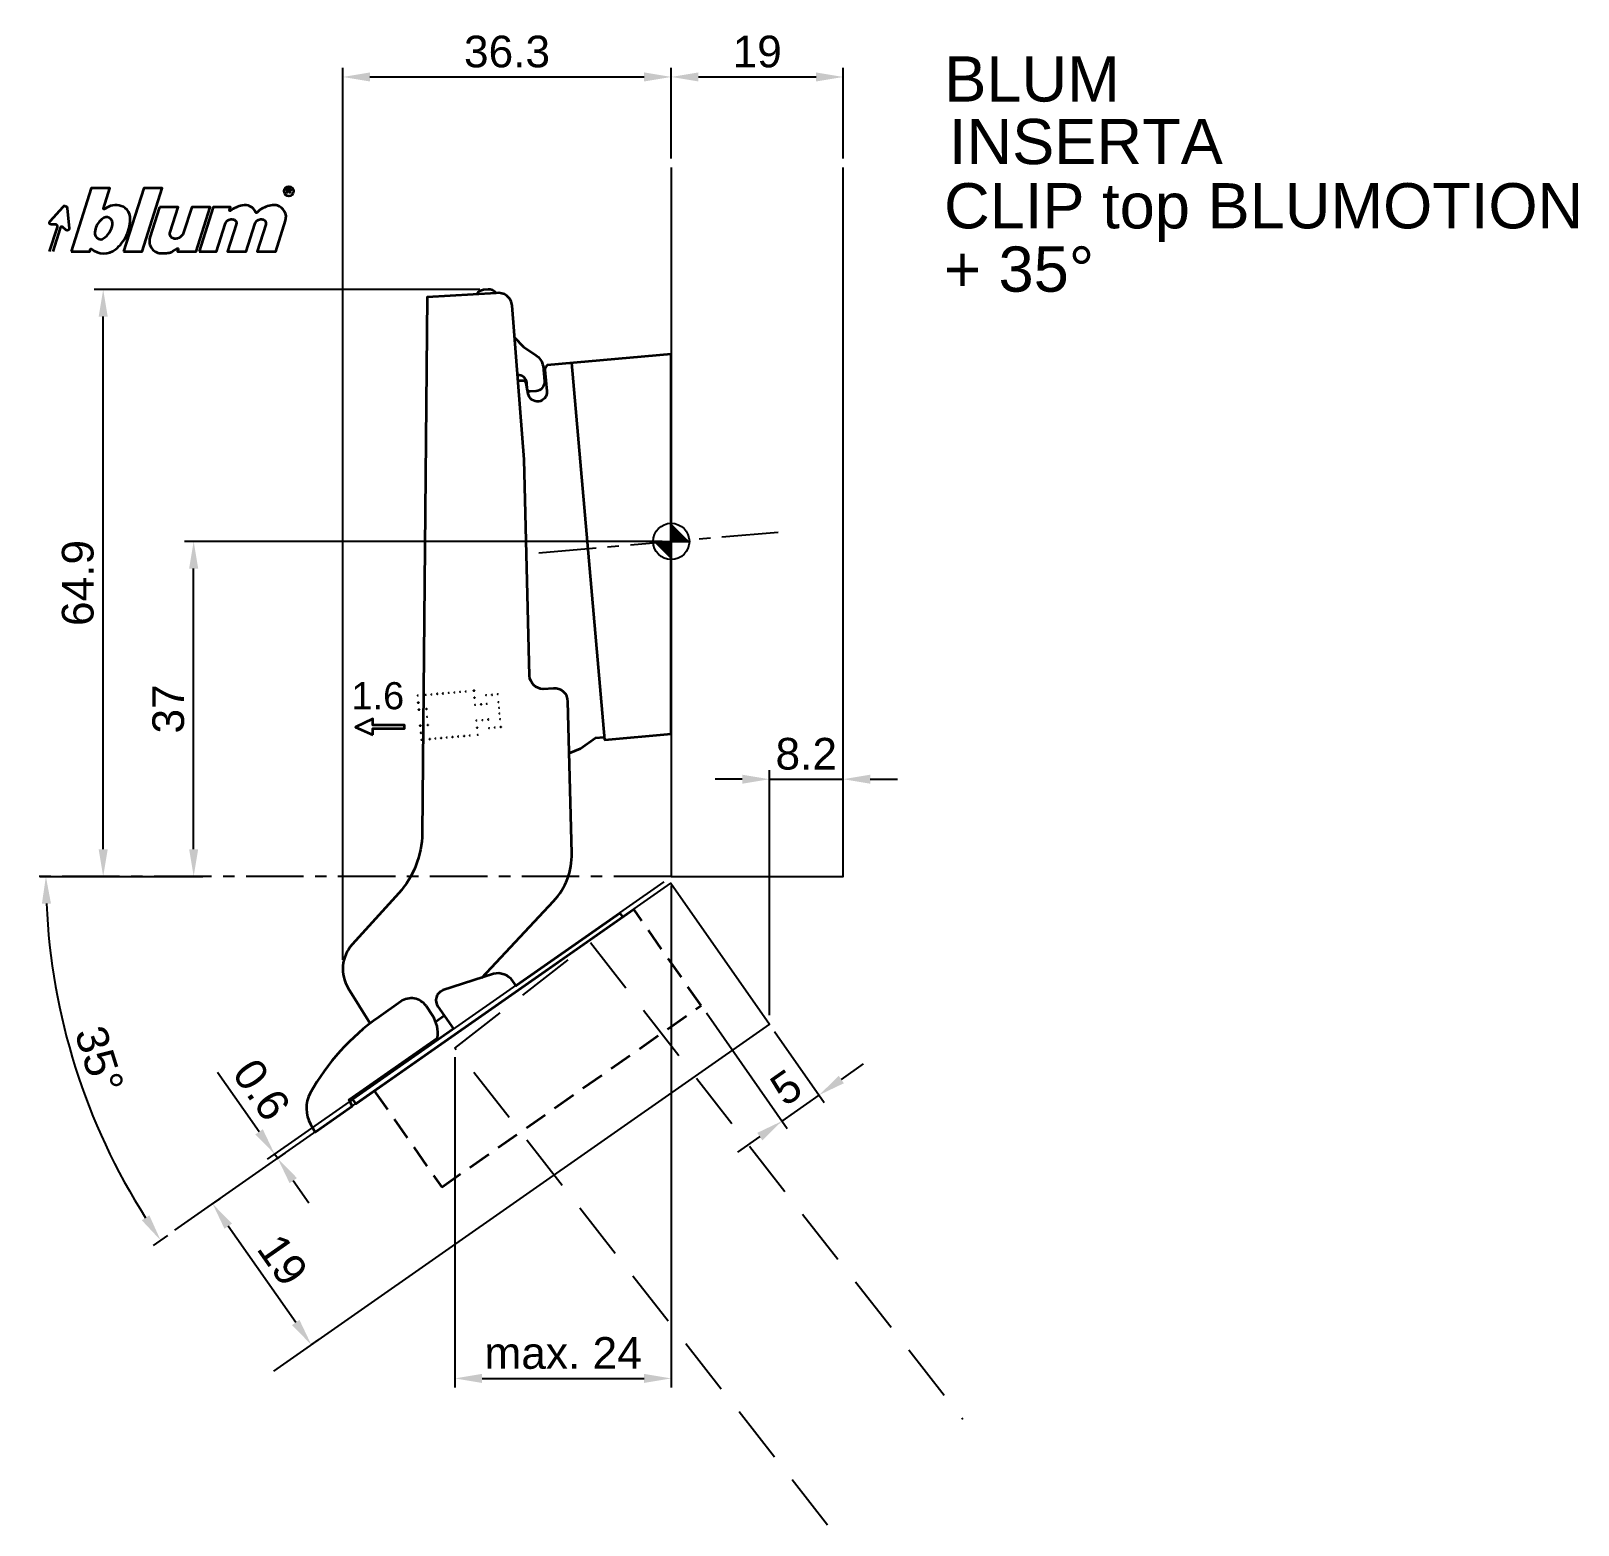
# Model space of a CAD drawing. Extents: x -71 to 100, y -109 to 56.
import ezdxf

# ---------------------------------------------------------------- set-up
doc = ezdxf.new("R2010")
doc.units = 0
doc.header["$PDMODE"] = 35
doc.header["$PDSIZE"] = 5
doc.linetypes.add('MITTE', pattern=[50.8, 31.75, -6.35, 6.35, -6.35])
doc.linetypes.add('STRICHLINIE', pattern=[19.05, 12.7, -6.35])
doc.layers.get('Defpoints').update_dxf_attribs({"linetype": 'CONTINUOUS'})
doc.layers.add('1', color=2, linetype='CONTINUOUS')
doc.layers.add('5', color=1, linetype='CONTINUOUS')
doc.layers.add('6', color=3, linetype='CONTINUOUS', lineweight=35)
doc.styles.add('Beschlag', font='ARIAL.TTF')
doc.dimstyles.new('Beschlag', dxfattribs={"dimtxt": 3.5, "dimasz": 3, "dimexe": 1, "dimexo": 1, "dimgap": 1, "dimtad": 1, "dimdec": 1, "dimdsep": 46, "dimtxsty": 'Beschlag', "dimcen": 2, "dimclrd": 256, "dimclre": 256, "dimclrt": 256, "dimadec": 1, "dimazin": 2, "dimtfac": 0.71, "dimtdec": 1, "dimtix": 1, "dimtmove": 2, "dimatfit": 0, "dimfxl": 0, "dimtolj": 1, "dimlwd": -1, "dimlwe": -1, "dimarcsym": 0})

# ---------------------------------------------------------------- blocks, each defined once
blk = doc.blocks.new('NullPunkt')
at = {"layer": '5'}
for points in [[(0, 2), (0, -2)], [(-2, 0), (2, 0)]]:
    blk.add_lwpolyline(points, dxfattribs=at)
blk.add_circle((0, 0), 2, dxfattribs=at)
for points in [[(0, 0), (-2, 0), (0, 2)], [(0, 0), (2, 0), (0, -2)]]:
    blk.add_solid(points, dxfattribs=at)
blk = doc.blocks.new('*D2')
at = {"layer": '1'}
for p, q in [((-1, 0), (-53.78, 0)), ((-52.78, -34.04), (-52.78, -3)), ((-69.76, -37.04), (-51.78, -37.04))]:
    blk.add_line(p, q, dxfattribs=at)
for points in [[(-53.28, -3), (-52.28, -3), (-52.78, 0)], [(-53.28, -34.04), (-52.28, -34.04), (-52.78, -37.04)]]:
    blk.add_solid(points, dxfattribs=at)
at = {"layer": 'Defpoints', "color": 0}
for p in [(-52.78, 0), (0, 0), (-70.76, -37.04)]:
    blk.add_point(p, dxfattribs=at)
at = {"layer": '1', "insert": (-55.57, -18.52), "char_height": 3.5, "attachment_point": 5, "rotation": 90, "style": 'Beschlag'}
blk.add_mtext('\\A1;37', dxfattribs=at)
blk = doc.blocks.new('*D3')
at = {"layer": '1'}
for p, q in [((-21.16, 27.85), (-63.78, 27.85)), ((-62.78, -34.04), (-62.78, 24.85)), ((-69.76, -37.04), (-61.78, -37.04))]:
    blk.add_line(p, q, dxfattribs=at)
for points in [[(-63.28, 24.85), (-62.28, 24.85), (-62.78, 27.85)], [(-63.28, -34.04), (-62.28, -34.04), (-62.78, -37.04)]]:
    blk.add_solid(points, dxfattribs=at)
at = {"layer": 'Defpoints', "color": 0}
for p in [(-62.78, 27.85), (-20.16, 27.85), (-70.76, -37.04)]:
    blk.add_point(p, dxfattribs=at)
at = {"layer": '1', "insert": (-65.57, -4.6), "char_height": 3.5, "attachment_point": 5, "rotation": 90, "style": 'Beschlag'}
blk.add_mtext('\\A1;64.9', dxfattribs=at)
blk = doc.blocks.new('*D4')
at = {"layer": '1'}
for p, q in [((-36.3, -46.27), (-36.3, 52.34)), ((-33.3, 51.34), (-3, 51.34)), ((0, 42.32), (0, 52.34))]:
    blk.add_line(p, q, dxfattribs=at)
for points in [[(-33.3, 51.84), (-33.3, 50.84), (-36.3, 51.34)], [(-3, 51.84), (-3, 50.84), (0, 51.34)]]:
    blk.add_solid(points, dxfattribs=at)
at = {"layer": 'Defpoints', "color": 0}
for p in [(0, 51.34), (0, 41.32), (-36.3, -47.27)]:
    blk.add_point(p, dxfattribs=at)
at = {"layer": '1', "insert": (-18.15, 54.13), "char_height": 3.5, "attachment_point": 5, "style": 'Beschlag'}
blk.add_mtext('\\A1;36.3', dxfattribs=at)
blk = doc.blocks.new('*D5')
at = {"layer": '1'}
for p, q in [((0, 42.32), (0, 52.34)), ((3, 51.34), (16, 51.34)), ((19, 42.32), (19, 52.34))]:
    blk.add_line(p, q, dxfattribs=at)
for points in [[(3, 51.84), (3, 50.84), (0, 51.34)], [(16, 51.84), (16, 50.84), (19, 51.34)]]:
    blk.add_solid(points, dxfattribs=at)
at = {"layer": 'Defpoints', "color": 0}
for p in [(19, 51.34), (0, 41.32), (19, 41.32)]:
    blk.add_point(p, dxfattribs=at)
at = {"layer": '1', "insert": (9.5, 54.13), "char_height": 3.5, "attachment_point": 5, "style": 'Beschlag'}
blk.add_mtext('\\A1;19', dxfattribs=at)
blk = doc.blocks.new('*D6')
at = {"layer": '1'}
for p, q in [((10.84, -52.36), (10.84, -25.29)), ((19, -25.93), (19, -25.29)), ((7.84, -26.29), (4.84, -26.29)), ((10.84, -26.29), (19, -26.29)), ((22, -26.29), (25, -26.29))]:
    blk.add_line(p, q, dxfattribs=at)
for points in [[(7.84, -25.79), (7.84, -26.79), (10.84, -26.29)], [(22, -25.79), (22, -26.79), (19, -26.29)]]:
    blk.add_solid(points, dxfattribs=at)
at = {"layer": 'Defpoints', "color": 0}
for p in [(19, -26.29), (19, -26.93), (10.84, -53.36)]:
    blk.add_point(p, dxfattribs=at)
at = {"layer": '1', "insert": (14.92, -23.5), "char_height": 3.5, "attachment_point": 5, "style": 'Beschlag'}
blk.add_mtext('\\A1;8.2', dxfattribs=at)
blk = doc.blocks.new('*D7')
at = {"layer": '1'}
for p, q in [((0, -38.04), (0, -93.53)), ((-23.91, -57.03), (-23.91, -93.53)), ((-20.91, -92.53), (-3, -92.53))]:
    blk.add_line(p, q, dxfattribs=at)
for points in [[(-20.91, -92.03), (-20.91, -93.03), (-23.91, -92.53)], [(-3, -92.03), (-3, -93.03), (0, -92.53)]]:
    blk.add_solid(points, dxfattribs=at)
at = {"layer": 'Defpoints', "color": 0}
for p in [(0, -37.04), (-23.91, -56.03), (0, -92.53)]:
    blk.add_point(p, dxfattribs=at)
at = {"layer": '1', "insert": (-11.95, -89.74), "char_height": 3.5, "attachment_point": 5, "style": 'Beschlag'}
blk.add_mtext('\\A1;max. 24', dxfattribs=at)
blk = doc.blocks.new('*D8')
at = {"layer": '1'}
for p, q in [((3.88, -52.13), (12.82, -64.9)), ((11.41, -54.18), (16.91, -62.03)), ((18.8, -59.49), (21.25, -57.77)), ((12.24, -64.08), (16.34, -61.21)), ((9.78, -65.8), (7.33, -67.52))]:
    blk.add_line(p, q, dxfattribs=at)
for points in [[(18.51, -59.08), (19.08, -59.9), (16.34, -61.21)], [(9.5, -65.39), (10.07, -66.21), (12.24, -64.08)]]:
    blk.add_solid(points, dxfattribs=at)
at = {"layer": 'Defpoints', "color": 0}
for p in [(3.3, -51.31), (10.84, -53.36), (16.34, -61.21)]:
    blk.add_point(p, dxfattribs=at)
at = {"layer": '1', "insert": (12.7, -60.37), "char_height": 3.5, "attachment_point": 5, "rotation": 35, "style": 'Beschlag'}
blk.add_mtext('\\A1;5', dxfattribs=at)
blk = doc.blocks.new('*D9')
at = {"layer": '1'}
for p, q in [((-50.83, -73.34), (-49.86, -72.67)), ((-41.5, -86.35), (-48.96, -75.7)), ((-39.67, -88.73), (-38.96, -88.23))]:
    blk.add_line(p, q, dxfattribs=at)
for points in [[(-48.55, -75.41), (-49.37, -75.99), (-50.68, -73.24)], [(-41.09, -86.06), (-41.91, -86.64), (-39.78, -88.81)]]:
    blk.add_solid(points, dxfattribs=at)
at = {"layer": 'Defpoints', "color": 0}
for p in [(-50.68, -73.24), (-51.64, -73.92), (-40.49, -89.3)]:
    blk.add_point(p, dxfattribs=at)
at = {"layer": '1', "insert": (-42.95, -79.43), "char_height": 3.5, "attachment_point": 5, "rotation": 305, "style": 'Beschlag'}
blk.add_mtext('\\A1;19', dxfattribs=at)
blk = doc.blocks.new('*D10')
at = {"layer": '1'}
for p, q in [((-0.82, -37.62), (-44.65, -68.3)), ((-45.55, -65.27), (-47.27, -62.82)), ((-43.49, -68.21), (-43.83, -67.73)), ((-43.55, -68.25), (-42.68, -67.64)), ((-41.77, -70.67), (-40.05, -73.12))]:
    blk.add_line(p, q, dxfattribs=at)
for points in [[(-45.14, -64.99), (-45.96, -65.56), (-43.83, -67.73)], [(-41.36, -70.38), (-42.18, -70.95), (-43.49, -68.21)]]:
    blk.add_solid(points, dxfattribs=at)
at = {"layer": 'Defpoints', "color": 0}
for p in [(0, -37.04), (-43.83, -67.73), (-44.37, -68.82)]:
    blk.add_point(p, dxfattribs=at)
at = {"layer": '1', "insert": (-45.28, -60.62), "char_height": 3.5, "attachment_point": 5, "rotation": 305, "style": 'Beschlag'}
blk.add_mtext('\\A1;0.6', dxfattribs=at)
blk = doc.blocks.new('Logo_BLUM')
at = {"layer": '6', "color": 20, "linetype": 'Continuous'}
for points in [[(2.39, 0), (4.43, 0), (4.52, 0.26, -0.512391), (4.62, 0.29, 0.357881), (7.3, 0.25, 0.116336), (8.5, 1.76, 0.127435), (8.89, 3.85, 0.227045), (8.36, 4.79, 0.273775), (6.5, 4.93), (6.04, 4.67, -0.689828), (5.94, 4.76), (6.65, 7), (4.61, 7)], [(5.59, 3.39, 0.16703), (4.99, 2.14, 0.322673), (5.41, 1.39, 0.260102), (5.93, 1.42, 0.211929), (6.95, 3, 0.250706), (6.73, 3.62, 0.316796), (6.01, 3.72, 0.086595)], [(12.15, 4.9), (11.09, 1.53, 0.527578), (12.44, -0.2, -0.003338), (13.06, -0.17, 0.131781), (13.63, 0.02), (14.12, 0.32, -0.706223), (14.22, 0.24), (14.15, 0), (16.19, 0), (17.75, 4.9), (15.7, 4.9), (14.81, 2.11, -0.253672), (14.11, 1.42, -0.127823), (13.72, 1.42, -0.447747), (13.33, 2.15), (14.2, 4.9)], [(16.53, 0), (18.44, 0), (19.39, 3, -0.282196), (20.04, 3.56, -0.141376), (20.38, 3.52, -0.3938), (20.62, 2.99), (19.67, 0), (21.72, 0), (22.67, 3, -0.282189), (23.31, 3.56, -0.141385), (23.65, 3.52, -0.393792), (23.89, 2.99), (22.94, 0), (24.99, 0), (26.07, 3.42, 0.424526), (25.18, 5.07, 0.098115), (24.64, 5.11, 0.114777), (23.24, 4.6), (22.89, 4.28, -0.522588), (22.79, 4.31, 0.36711), (21.28, 5.09, 0.102012), (20, 4.5, -0.748324), (19.89, 4.58), (20, 4.9), (18.08, 4.9)]]:
    blk.add_lwpolyline(points, format="xyb", close=True, dxfattribs=at)
blk.add_lwpolyline([(8.18, 0), (10.23, 0), (12.45, 7), (10.4, 7)], close=True, dxfattribs=at)
for points in [[(26.26, 6.4), (26.26, 6.9), (26.52, 6.9, -0.975005), (26.53, 6.67, 0.014563), (26.45, 6.67), (26.26, 6.67), (26.45, 6.67), (26.52, 6.6), (26.57, 6.53), (26.62, 6.42)], [(0, 0), (0.86, 2.7, 0.480207), (0.67, 2.98), (0.19, 2.97, -0.689229), (0.05, 3.33), (1.49, 4.95, -0.685285), (1.94, 4.79), (2.15, 2.54, -0.636083), (1.84, 2.36), (1.47, 2.68, 0.560356), (1.16, 2.59), (0.34, 0)]]:
    blk.add_lwpolyline(points, format="xyb", dxfattribs=at)
blk.add_circle((26.44, 6.65), 0.527, dxfattribs=at)
blk = doc.blocks.new('Seitliche Verstellung')
at = {"layer": '6'}
for centre in [(0, 4.9), (0, 4.12), (0.9, 4.9), (1.53, 4.9), (2.17, 4.9), (2.8, 4.9), (3.44, 4.9), (4.07, 4.9), (4.71, 4.9), (5.34, 4.9), (6.24, 4.9), (6.24, 4.12), (7.54, 4.28), (8.19, 4.28), (8.84, 4.28), (0, 3.34), (0.83, 3.34), (0.83, 2.46), (6.24, 3.33), (6.89, 3.33), (7.54, 3.33), (8.84, 3.41), (8.84, 2.77), (8.84, 2.14), (0, 1.56), (0, 0.78), (0, 0), (0.83, 1.56), (0.9, 0), (1.53, 0), (2.17, 0), (2.8, 0), (3.44, 0), (4.07, 0), (4.71, 0), (5.34, 0), (6.24, 1.58), (6.24, 0.79), (6.24, 0.01), (6.89, 1.58), (7.54, 1.58), (7.54, 0.63), (8.19, 0.64), (8.84, 1.5), (8.84, 0.64)]:
    blk.add_circle(centre, 0.00604, dxfattribs=at)
blk = doc.blocks.new('*D15')
at = {"layer": '1'}
blk.add_line((-55.66, -76.73), (-57.25, -77.84), dxfattribs=at)
blk.add_arc((1.02, -37.04), 70.13, 182.4512, 212.5489, dxfattribs=at)
for points in [[(-69.55, -40.05), (-68.55, -40.03), (-69.11, -37.04)], [(-57.68, -74.5), (-58.51, -75.05), (-56.43, -77.27)]]:
    blk.add_solid(points, dxfattribs=at)
at = {"layer": 'Defpoints', "color": 0}
for p in [(-70.76, -37.04), (0, -37.04), (-0.06, -37.79), (-67.66, -51.22), (-54.85, -76.16)]:
    blk.add_point(p, dxfattribs=at)
at = {"layer": '1', "insert": (-63.21, -57.29), "char_height": 3.5, "attachment_point": 5, "rotation": 287.5, "style": 'Beschlag'}
blk.add_mtext('\\A1;35°', dxfattribs=at)

msp = doc.modelspace()

# ---------------------------------------------------------------- linework, layer by layer
at = {"layer": '1'}
msp.add_line((-47.27, -62.82), (-50.14, -58.72), dxfattribs=at)
at = {"layer": '5', "linetype": 'MITTE', "ltscale": 0.2}
for p, q in [((-14.64, -1.28), (11.82, 1.03)), ((0, -37.04), (-70.76, -37.04))]:
    msp.add_line(p, q, dxfattribs=at)
at = {"layer": '5'}
for points in [[(0, 41.32), (0, -37.04), (19, -37.04), (19, 41.32)], [(-54.85, -76.16), (-0.06, -37.79), (10.84, -53.36), (-43.95, -91.72)]]:
    msp.add_lwpolyline(points, dxfattribs=at)
at = {"layer": '5', "linetype": 'STRICHLINIE', "ltscale": 0.5}
msp.add_lwpolyline([(17.26, -108.74), (-23.91, -56.03), (-8.93, -44.33), (32.23, -97.05)], dxfattribs=at)
at = {"layer": '6'}
msp.add_line((-25.08, -52.45), (-26.03, -53.11), dxfattribs=at)
for points in [[(-20.93, -48.23), (-13.02, -39.78, 0.197098), (-10.99, -34.46), (-11.42, -17.71, 0.424475), (-13.01, -16.25), (-14.15, -16.32, -0.406758), (-15.65, -14.86), (-16.26, 9.05), (-17.58, 26.07, 0.440811), (-19.36, 27.44), (-26.98, 26.98), (-26.98, 26.98), (-27.53, -32.28, -0.183534), (-30.12, -38.89), (-35.27, -44.58, 0.334595), (-35.7, -49.38), (-33.27, -53.28)], [(-19.36, 27.44, 0.260107), (-20.25, 27.84), (-20.74, 27.8, 0.241557), (-21.52, 27.31)], [(-17.31, 22.52), (-16.32, 21.5), (-14.96, 20.58, -0.199032), (-14.17, 19.39), (-14.02, 17.7, -0.414194), (-14.93, 16.61), (-15.58, 16.56, -0.414216), (-15.91, 16.83), (-15.97, 17.52, 0.411484), (-16.98, 18.38, -1.976422)], [(-11.28, -23.42), (-10.02, -22.89), (-8.37, -21.73), (-7.44, -21.64), (-7.35, -21.92), (0, -21.28), (0, 20.68), (-13.71, 19.48), (-13.84, 19.32, 0.198778), (-13.96, 18.96), (-13.75, 16.59, -0.957232), (-15.81, 16.32), (-16.02, 17.5, 0.391245), (-16.34, 17.74), (-16.93, 17.74)], [(-5.35, -41.5), (-5.63, -41.09), (-17.14, -49.14), (-17.51, -48.6, 0.312987), (-19.65, -47.81), (-25.25, -49.62, 0.486363), (-25.79, -51.43), (-24.08, -53.88), (-24.08, -53.88), (-35.22, -61.68), (-34.87, -62.17), (-4.15, -40.66)]]:
    msp.add_lwpolyline(points, format="xyb", dxfattribs=at)
msp.add_lwpolyline([(-7.35, -21.92), (-10.99, 19.72)], dxfattribs=at)
msp.add_lwpolyline([(-32.98, -21.4), (-32.98, -20.7), (-29.49, -20.7), (-29.49, -20.33), (-32.98, -20.33), (-32.98, -19.63), (-34.88, -20.52)], close=True, dxfattribs=at)
at = {"layer": '6', "linetype": 'STRICHLINIE', "ltscale": 0.2}
msp.add_lwpolyline([(-32.82, -60.74), (-25.37, -71.39), (3.3, -51.31), (-4.15, -40.66)], dxfattribs=at)
at = {"layer": '6', "flags": 128}
msp.add_lwpolyline([(-27.1, -51.36, 0.414214), (-29.89, -50.87), (-32.33, -52.58, 0.114125), (-39.89, -60.99, 0.262579), (-39.85, -64.43), (-39.35, -65.31), (-35.26, -62.44), (-35.6, -61.7), (-25.85, -54.87, 0.191102), (-26.38, -52.43), (-27.1, -51.36)], format="xyb", dxfattribs=at)

# ---------------------------------------------------------------- block references
at = {"layer": '5', "rotation": 89.99999999999999}
msp.add_blockref('NullPunkt', (0, 0), dxfattribs=at)
at = {"layer": '6'}
msp.add_blockref('Logo_BLUM', (-68.7, 32.05), dxfattribs=at)
at = {"layer": '6', "rotation": 4.999999999999999}
msp.add_blockref('Seitliche Verstellung', (-27.59, -21.93), dxfattribs=at)

# ---------------------------------------------------------------- texts
at = {"layer": '1', "linetype": 'Continuous', "style": 'Beschlag'}
for s, p in [('BLUM', (30.17, 48.62)), ('CLIP top BLUMOTION', (30.15, 34.6)), ('+ 35%%D', (30.15, 27.6))]:
    msp.add_text(s, height=5, dxfattribs=at).set_placement(p)
at = {"layer": '1', "attachment_point": 1, "style": 'Beschlag'}
for s, insert, char_height, width in [('INSERTA', (30.69, 46.7), 5, 110.7908), ('1.6', (-35.34, -15.56), 3, 7.1)]:
    msp.add_mtext(s, dxfattribs=dict(at, insert=insert, char_height=char_height, width=width))

# ---------------------------------------------------------------- dimensions: what is measured, and where the dimension line sits
at = {"layer": '1'}
for base, p1, p2, angle, picture, middle in [((0, 51.34), (-36.3, -47.27), (0, 41.32), 180, '*D4', (-18.15, 54.13)), ((19, 51.34), (0, 41.32), (19, 41.32), 180, '*D5', (9.5, 54.13)), ((-62.78, 27.85), (-70.76, -37.04), (-20.16, 27.85), 90, '*D3', (-65.57, -4.6)), ((-52.78, 0), (-70.76, -37.04), (0, 0), 90, '*D2', (-55.57, -18.52)), ((19, -26.29), (10.84, -53.36), (19, -26.93), 180, '*D6', (14.92, -23.5)), ((16.34, -61.21), (3.3, -51.31), (10.84, -53.36), 35, '*D8', (12.7, -60.37)), ((-50.68, -73.24), (-40.49, -89.3), (-51.64, -73.92), 125, '*D9', (-42.95, -79.43))]:
    dim = msp.add_linear_dim(base=base, p1=p1, p2=p2, angle=angle, dimstyle='Beschlag', dxfattribs=at)
    dim.commit()
    dim.dimension.update_dxf_attribs({"geometry": picture, "text_midpoint": middle})
dim = msp.add_angular_dim_2l(base=(-67.66, -51.22), line1=((-54.85, -76.16), (-0.06, -37.79)), line2=((0, -37.04), (-70.76, -37.04)), dimstyle='Beschlag', dxfattribs=at)
dim.commit()
dim.dimension.update_dxf_attribs({"geometry": '*D15', "text_midpoint": (-63.21, -57.29)})
dim = msp.add_linear_dim(base=(-43.83, -67.73), p1=(-44.37, -68.82), p2=(0, -37.04), angle=125, dimstyle='Beschlag', dxfattribs=at)
dim.commit()
dim.dimension.update_dxf_attribs({"geometry": '*D10', "text_midpoint": (-45.28, -60.62), "dimtype": 160})
dim = msp.add_linear_dim(base=(0, -92.53), p1=(-23.91, -56.03), p2=(0, -37.04), angle=180, text='max. 24', dimstyle='Beschlag', dxfattribs=at)
dim.commit()
dim.dimension.update_dxf_attribs({"geometry": '*D7', "text_midpoint": (-11.95, -89.74)})

doc.saveas('drawing.dxf')
